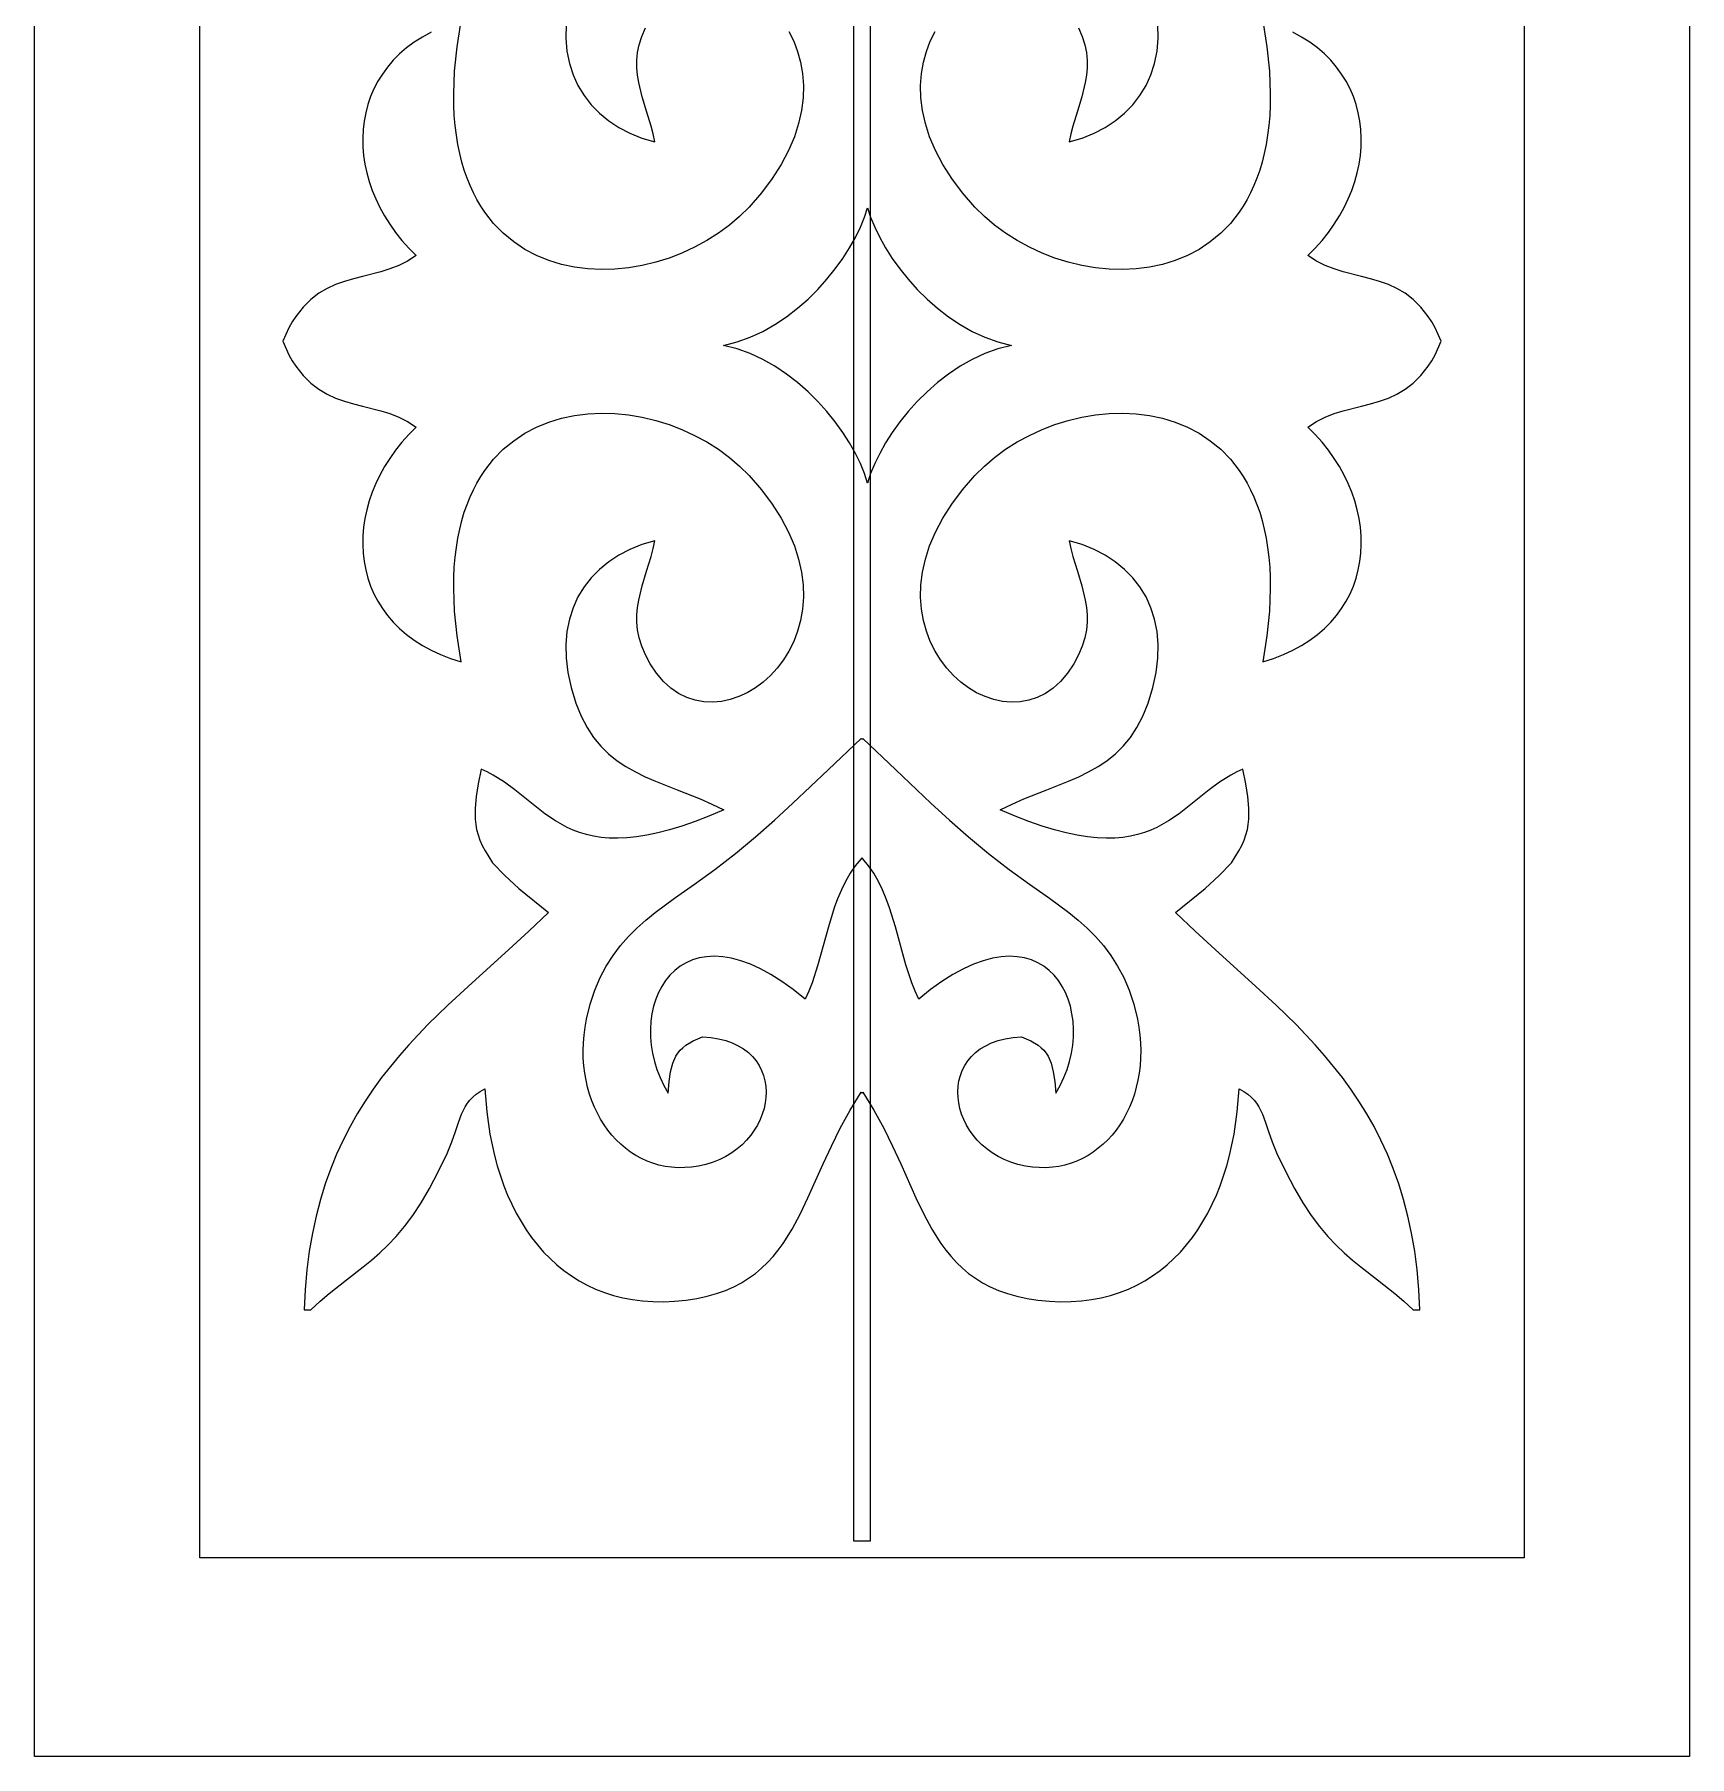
# Model space of a CAD drawing. Header units: metres. Extents: x -352 to 1414, y 67 to 1317.
# Drawn here: x 1277.3 to 1327.3, y 688.5 to 740.5 of the extents above; entities that cross this region are included whole.
import ezdxf

# ---------------------------------------------------------------- set-up
doc = ezdxf.new("R2010")
doc.units = ezdxf.units.M
doc.layers.add('Page1', color=7, linetype='CONTINUOUS')

msp = doc.modelspace()

# ---------------------------------------------------------------- linework, layer by layer
at = {"layer": 'Page1'}
for points in [[(1327.281707, 688.453816), (1277.281707, 688.453816), (1277.281707, 792.453816), (1327.281707, 792.453816), (1327.281707, 688.453816)], [(1282.281707, 764.453816), (1322.281707, 764.453816), (1322.281707, 694.453816), (1282.281707, 694.453816), (1282.281707, 764.453816)], [(1302.031707, 763.953816), (1302.531707, 763.953816), (1302.531707, 694.953816), (1302.031707, 694.953816), (1302.031707, 763.953816)], [(1289.266602, 740.518433), (1289.00061, 740.373535), (1288.753296, 740.215698), (1288.524536, 740.045654), (1288.314453, 739.864197), (1288.122681, 739.672058), (1287.949219, 739.46991), (1287.794067, 739.258606), (1287.656982, 739.038818), (1287.537964, 738.811218), (1287.437012, 738.57666), (1287.353882, 738.335876), (1287.288452, 738.089539), (1287.240845, 737.83844), (1287.210815, 737.583313), (1287.198242, 737.32489), (1287.203247, 737.063904), (1287.225464, 736.801086), (1287.265015, 736.537231), (1287.321655, 736.27301), (1287.395386, 736.009216), (1287.486084, 735.746582), (1287.593628, 735.485779), (1287.718018, 735.227661), (1287.859131, 734.972839), (1288.016846, 734.722168), (1288.191162, 734.476379), (1288.381836, 734.236145), (1288.588867, 734.002197), (1288.812134, 733.775391), (1288.812134, 733.775391), (1288.552246, 733.608948), (1288.286255, 733.476624), (1288.015625, 733.371277), (1287.741821, 733.285706), (1287.191406, 733.145081), (1286.917725, 733.075745), (1286.647217, 732.997437), (1286.381348, 732.903015), (1286.121704, 732.785278), (1285.869873, 732.637085), (1285.627319, 732.451233), (1285.395752, 732.220581), (1285.176514, 731.937866), (1285.072144, 731.77478), (1284.971313, 731.596008), (1284.781738, 731.187805), (1284.781738, 731.187805), (1284.971313, 730.779602), (1285.072144, 730.60083), (1285.176514, 730.437744), (1285.395752, 730.15509), (1285.627319, 729.924377), (1285.869873, 729.738525), (1286.121704, 729.590332), (1286.381348, 729.472656), (1286.647217, 729.378235), (1286.917725, 729.299927), (1287.191406, 729.23053), (1287.741821, 729.089966), (1288.015625, 729.004333), (1288.286255, 728.898987), (1288.552246, 728.766663), (1288.812134, 728.600281), (1288.812134, 728.600281), (1288.588867, 728.373413), (1288.381836, 728.139526), (1288.191162, 727.899292), (1288.016846, 727.653442), (1287.859131, 727.402771), (1287.718018, 727.14801), (1287.593628, 726.889832), (1287.486084, 726.629089), (1287.395386, 726.366394), (1287.321655, 726.1026), (1287.265015, 725.838379), (1287.225464, 725.574524), (1287.203247, 725.311707), (1287.198242, 725.05072), (1287.210815, 724.792297), (1287.240845, 724.53717), (1287.288452, 724.286072), (1287.353882, 724.039734), (1287.437012, 723.79895), (1287.537964, 723.564392), (1287.656982, 723.336853), (1287.794067, 723.117065), (1287.949219, 722.905701), (1288.122681, 722.703552), (1288.314453, 722.511414), (1288.524536, 722.329956), (1288.753296, 722.159912), (1289.00061, 722.002075), (1289.266602, 721.857178), (1289.55127, 721.725891), (1289.85498, 721.60907), (1290.17749, 721.507324), (1290.17749, 721.507324), (1290.051758, 722.295776), (1289.976318, 723.034851), (1289.94873, 723.725464), (1289.952148, 724.052979), (1289.966553, 724.368774), (1289.991577, 724.672913), (1290.0271, 724.965576), (1290.072754, 725.246887), (1290.128174, 725.516968), (1290.193115, 725.77594), (1290.267212, 726.023926), (1290.35022, 726.261047), (1290.441772, 726.487427), (1290.541504, 726.703186), (1290.649292, 726.908447), (1290.764648, 727.103333), (1290.887451, 727.287964), (1291.017212, 727.462463), (1291.153687, 727.626953), (1291.445557, 727.926453), (1291.76062, 728.187439), (1292.096313, 728.410828), (1292.450317, 728.597717), (1292.82019, 728.748962), (1293.203247, 728.865662), (1293.597168, 728.94873), (1293.999512, 728.999207), (1294.407837, 729.018066), (1294.81958, 729.006287), (1295.2323, 728.964783), (1295.643555, 728.894653), (1296.050903, 728.796814), (1296.451782, 728.672302), (1296.843872, 728.522095), (1297.224609, 728.347107), (1297.591431, 728.148376), (1297.942139, 727.926941), (1298.274048, 727.683716), (1298.584839, 727.419678), (1298.871948, 727.135864), (1298.871948, 727.135864), (1299.24939, 726.70343), (1299.572266, 726.273865), (1299.84314, 725.848511), (1300.064331, 725.42865), (1300.238403, 725.015686), (1300.367554, 724.611023), (1300.454224, 724.215942), (1300.500977, 723.831909), (1300.510132, 723.460205), (1300.484131, 723.102173), (1300.425293, 722.759277), (1300.33606, 722.4328), (1300.218872, 722.124084), (1300.076172, 721.834534), (1299.910278, 721.565552), (1299.723633, 721.31842), (1299.518677, 721.094482), (1299.297729, 720.895203), (1299.063354, 720.721863), (1298.817749, 720.575867), (1298.563599, 720.458557), (1298.302979, 720.371277), (1298.038574, 720.31543), (1297.772705, 720.292358), (1297.50769, 720.303406), (1297.245972, 720.349915), (1296.990112, 720.433289), (1296.74231, 720.554932), (1296.505127, 720.716125), (1296.280884, 720.918213), (1296.072021, 721.162659), (1295.880859, 721.450684), (1295.880859, 721.450684), (1295.737427, 721.721741), (1295.628906, 721.981262), (1295.552246, 722.230652), (1295.504272, 722.471313), (1295.481812, 722.704529), (1295.481812, 722.931702), (1295.500977, 723.154175), (1295.536133, 723.373291), (1295.642334, 723.806946), (1295.775146, 724.243347), (1295.909424, 724.693481), (1295.969116, 724.927063), (1296.019897, 725.168091), (1296.019897, 725.168091), (1295.634399, 725.049927), (1295.273071, 724.903442), (1294.9375, 724.729248), (1294.62915, 724.528198), (1294.349854, 724.300781), (1294.100952, 724.047913), (1293.884277, 723.770081), (1293.701172, 723.46814), (1293.553345, 723.142639), (1293.442505, 722.794434), (1293.369995, 722.424072), (1293.337524, 722.032349), (1293.346802, 721.619873), (1293.39917, 721.187439), (1293.496338, 720.735596), (1293.640015, 720.265198), (1293.640015, 720.265198), (1293.796631, 719.873535), (1293.974854, 719.528564), (1294.173706, 719.225708), (1294.391968, 718.96051), (1294.62854, 718.728271), (1294.88208, 718.524475), (1295.151733, 718.344482), (1295.436035, 718.183777), (1295.734009, 718.037781), (1296.044556, 717.901855), (1296.698364, 717.64209), (1297.388428, 717.367798), (1297.744141, 717.213806), (1298.105469, 717.042419), (1298.105469, 717.042419), (1297.658691, 716.851563), (1297.237427, 716.687195), (1296.840332, 716.548157), (1296.466431, 716.433228), (1296.114502, 716.341309), (1295.783447, 716.271179), (1295.472168, 716.22168), (1295.179443, 716.19165), (1294.904175, 716.179993), (1294.645142, 716.185364), (1294.401367, 716.206726), (1294.171631, 716.24292), (1293.954834, 716.292664), (1293.749756, 716.354919), (1293.55542, 716.428406), (1293.370483, 716.512024), (1293.024536, 716.704956), (1292.703003, 716.924255), (1292.396606, 717.160583), (1292.096436, 717.404663), (1291.793335, 717.647034), (1291.478027, 717.878418), (1291.141724, 718.089355), (1290.962769, 718.184326), (1290.775146, 718.27063), (1290.775146, 718.27063), (1290.690674, 717.828735), (1290.627319, 717.438293), (1290.592773, 717.086243), (1290.594727, 716.75946), (1290.611816, 716.601501), (1290.640869, 716.444946), (1290.682983, 716.288208), (1290.738892, 716.129578), (1290.809814, 715.967529), (1290.896484, 715.800354), (1291.121216, 715.444153), (1291.121216, 715.444153), (1291.49585, 715.061096), (1291.915649, 714.66095), (1291.915649, 714.66095), (1292.807983, 713.943481), (1292.807983, 713.943481), (1292.218384, 713.374939), (1291.612183, 712.818237), (1290.379639, 711.709534), (1289.767456, 711.142151), (1289.167725, 710.555725), (1288.587524, 709.942566), (1288.307007, 709.623535), (1288.034058, 709.294983), (1287.769653, 708.955872), (1287.514648, 708.605225), (1287.269897, 708.242126), (1287.036255, 707.86554), (1286.814819, 707.474609), (1286.606323, 707.068298), (1286.411621, 706.645691), (1286.231812, 706.20575), (1286.067627, 705.747559), (1285.920044, 705.270142), (1285.789917, 704.772522), (1285.678223, 704.253723), (1285.585815, 703.71283), (1285.51355, 703.148865), (1285.46228, 702.560852), (1285.433105, 701.947815), (1285.433105, 701.947815), (1285.632568, 701.947815), (1285.632568, 701.947815), (1285.910034, 702.206238), (1286.18103, 702.438843), (1286.706299, 702.853027), (1287.215332, 703.242859), (1287.465698, 703.445068), (1287.7146, 703.660889), (1287.962646, 703.896973), (1288.210815, 704.15979), (1288.459961, 704.455994), (1288.710693, 704.792114), (1288.964111, 705.174683), (1289.220947, 705.610352), (1289.481934, 706.105713), (1289.748169, 706.667175), (1289.748169, 706.667175), (1289.889893, 707.012634), (1289.998657, 707.323669), (1290.091064, 707.602905), (1290.183716, 707.853027), (1290.293213, 708.076782), (1290.359497, 708.179626), (1290.436279, 708.276855), (1290.525635, 708.368835), (1290.629517, 708.455872), (1290.750122, 708.538391), (1290.889526, 708.616638), (1290.889526, 708.616638), (1290.945068, 707.919617), (1291.041748, 707.246765), (1291.105469, 706.92041), (1291.179565, 706.601318), (1291.263794, 706.289917), (1291.358154, 705.986633), (1291.462769, 705.691772), (1291.577515, 705.405884), (1291.702393, 705.129333), (1291.83728, 704.862488), (1291.9823, 704.605774), (1292.137451, 704.359619), (1292.30249, 704.124451), (1292.477539, 703.900635), (1292.662598, 703.688599), (1292.857544, 703.488831), (1293.062378, 703.301575), (1293.277222, 703.127441), (1293.501831, 702.966675), (1293.736328, 702.819763), (1293.980591, 702.687073), (1294.234619, 702.569092), (1294.498535, 702.466187), (1294.772095, 702.378723), (1295.05542, 702.30719), (1295.348389, 702.251953), (1295.651123, 702.213501), (1295.963379, 702.192078), (1296.285278, 702.188232), (1296.616821, 702.202393), (1296.616821, 702.202393), (1296.967041, 702.235779), (1297.295044, 702.285522), (1297.601807, 702.351074), (1297.88855, 702.431885), (1298.156372, 702.527344), (1298.406372, 702.636841), (1298.639526, 702.759827), (1298.857056, 702.895691), (1299.060181, 703.043884), (1299.249756, 703.203796), (1299.427002, 703.374817), (1299.59314, 703.556458), (1299.749023, 703.748108), (1299.895996, 703.949097), (1300.167358, 704.377014), (1300.415771, 704.835571), (1300.650391, 705.320129), (1301.113159, 706.34845), (1301.359009, 706.882935), (1301.626221, 707.424805), (1301.923828, 707.96936), (1302.260498, 708.511963), (1302.260498, 708.511963), (1302.281738, 708.480652), (1302.302979, 708.511963), (1302.302979, 708.511963), (1302.639648, 707.96936), (1302.937134, 707.424805), (1303.204468, 706.882935), (1303.450317, 706.34845), (1303.912964, 705.320129), (1304.147583, 704.835571), (1304.396118, 704.377014), (1304.667358, 703.949097), (1304.814331, 703.748108), (1304.970337, 703.556458), (1305.136353, 703.374817), (1305.313599, 703.203796), (1305.503296, 703.043884), (1305.706299, 702.895691), (1305.923828, 702.759827), (1306.157104, 702.636841), (1306.406982, 702.527344), (1306.674805, 702.431885), (1306.961548, 702.351074), (1307.268433, 702.285522), (1307.596436, 702.235779), (1307.946655, 702.202393), (1307.946655, 702.202393), (1308.278198, 702.188232), (1308.600098, 702.192078), (1308.912354, 702.213501), (1309.214966, 702.251953), (1309.508057, 702.30719), (1309.79126, 702.378723), (1310.064941, 702.466187), (1310.328735, 702.569092), (1310.582764, 702.687073), (1310.827148, 702.819763), (1311.061646, 702.966675), (1311.286255, 703.127441), (1311.500977, 703.301575), (1311.705933, 703.488831), (1311.900879, 703.688599), (1312.085938, 703.900635), (1312.260986, 704.124451), (1312.426025, 704.359619), (1312.581055, 704.605774), (1312.726074, 704.862488), (1312.861084, 705.129333), (1312.98584, 705.405884), (1313.100586, 705.691772), (1313.2052, 705.986633), (1313.299683, 706.289917), (1313.383911, 706.601318), (1313.457886, 706.92041), (1313.521729, 707.246765), (1313.618408, 707.919617), (1313.673828, 708.616638), (1313.673828, 708.616638), (1313.813232, 708.538391), (1313.93396, 708.455872), (1314.037842, 708.368835), (1314.127197, 708.276855), (1314.203979, 708.179626), (1314.270264, 708.076782), (1314.379761, 707.853027), (1314.472412, 707.602905), (1314.564819, 707.323669), (1314.673584, 707.012634), (1314.815308, 706.667175), (1314.815308, 706.667175), (1315.081421, 706.105713), (1315.342529, 705.610352), (1315.599243, 705.174683), (1315.852661, 704.792114), (1316.103516, 704.455994), (1316.352539, 704.15979), (1316.600708, 703.896973), (1316.848877, 703.660889), (1317.097656, 703.445068), (1317.348145, 703.242859), (1317.857056, 702.853027), (1318.382446, 702.438843), (1318.65332, 702.206238), (1318.930786, 701.947815), (1318.930786, 701.947815), (1319.130371, 701.947815), (1319.130371, 701.947815), (1319.101074, 702.560852), (1319.049927, 703.148865), (1318.977661, 703.71283), (1318.885132, 704.253723), (1318.773438, 704.772522), (1318.643311, 705.270142), (1318.495728, 705.747559), (1318.331543, 706.20575), (1318.151733, 706.645691), (1317.957153, 707.068298), (1317.748657, 707.474609), (1317.5271, 707.86554), (1317.293579, 708.242126), (1317.048828, 708.605225), (1316.793701, 708.955872), (1316.529297, 709.294983), (1316.256348, 709.623535), (1315.97583, 709.942566), (1315.39563, 710.555725), (1314.795898, 711.142151), (1314.183838, 711.709534), (1312.951172, 712.818237), (1312.345093, 713.374939), (1311.755371, 713.943481), (1311.755371, 713.943481), (1312.647827, 714.66095), (1312.647827, 714.66095), (1313.067505, 715.061096), (1313.442139, 715.444153), (1313.442139, 715.444153), (1313.666992, 715.800354), (1313.753662, 715.967529), (1313.824463, 716.129578), (1313.880493, 716.288208), (1313.922485, 716.444946), (1313.951538, 716.601501), (1313.968628, 716.75946), (1313.970703, 717.086243), (1313.936157, 717.438293), (1313.872803, 717.828735), (1313.78833, 718.27063), (1313.78833, 718.27063), (1313.600586, 718.184326), (1313.421753, 718.089355), (1313.085327, 717.878418), (1312.770142, 717.647034), (1312.467041, 717.404663), (1312.166748, 717.160583), (1311.860474, 716.924255), (1311.538818, 716.704956), (1311.192993, 716.512024), (1311.008057, 716.428406), (1310.813599, 716.354919), (1310.608521, 716.292664), (1310.391724, 716.24292), (1310.161987, 716.206726), (1309.918213, 716.185364), (1309.659302, 716.179993), (1309.384033, 716.19165), (1309.091309, 716.22168), (1308.779907, 716.271179), (1308.448975, 716.341309), (1308.097046, 716.433228), (1307.723145, 716.548157), (1307.32605, 716.687195), (1306.904663, 716.851563), (1306.458008, 717.042419), (1306.458008, 717.042419), (1306.819214, 717.213806), (1307.174927, 717.367798), (1307.86499, 717.64209), (1308.518921, 717.901855), (1308.829346, 718.037781), (1309.127441, 718.183777), (1309.411743, 718.344482), (1309.681274, 718.524475), (1309.934937, 718.728271), (1310.171387, 718.96051), (1310.389648, 719.225708), (1310.588501, 719.528564), (1310.766846, 719.873535), (1310.923462, 720.265198), (1310.923462, 720.265198), (1311.067017, 720.735596), (1311.164307, 721.187439), (1311.216675, 721.619873), (1311.22583, 722.032349), (1311.193359, 722.424072), (1311.120972, 722.794434), (1311.01001, 723.142639), (1310.862183, 723.46814), (1310.679199, 723.770081), (1310.462402, 724.047913), (1310.213623, 724.300781), (1309.934204, 724.528198), (1309.625977, 724.729248), (1309.290405, 724.903442), (1308.929077, 725.049927), (1308.543579, 725.168091), (1308.543579, 725.168091), (1308.594238, 724.927063), (1308.654053, 724.693481), (1308.788208, 724.243347), (1308.921021, 723.806946), (1309.027222, 723.373291), (1309.0625, 723.154175), (1309.081665, 722.931702), (1309.081543, 722.704529), (1309.059082, 722.471313), (1309.011108, 722.230652), (1308.934448, 721.981262), (1308.825928, 721.721741), (1308.682495, 721.450684), (1308.682495, 721.450684), (1308.491455, 721.162659), (1308.282593, 720.918213), (1308.05835, 720.716125), (1307.821045, 720.554932), (1307.573364, 720.433289), (1307.317383, 720.349915), (1307.055786, 720.303406), (1306.790771, 720.292358), (1306.52478, 720.31543), (1306.260376, 720.371277), (1305.999878, 720.458557), (1305.745605, 720.575867), (1305.500122, 720.721863), (1305.265625, 720.895203), (1305.0448, 721.094482), (1304.839722, 721.31842), (1304.653076, 721.565552), (1304.487305, 721.834534), (1304.344482, 722.124084), (1304.227295, 722.4328), (1304.138184, 722.759277), (1304.079346, 723.102173), (1304.053223, 723.460205), (1304.062378, 723.831909), (1304.109131, 724.215942), (1304.195923, 724.611023), (1304.325073, 725.015686), (1304.499023, 725.42865), (1304.720337, 725.848511), (1304.991211, 726.273865), (1305.314087, 726.70343), (1305.691406, 727.135864), (1305.691406, 727.135864), (1305.978516, 727.419678), (1306.289307, 727.683716), (1306.621216, 727.926941), (1306.971924, 728.148376), (1307.338867, 728.347107), (1307.719604, 728.522095), (1308.111694, 728.672302), (1308.512573, 728.796814), (1308.919922, 728.894653), (1309.331177, 728.964783), (1309.743896, 729.006287), (1310.15564, 729.018066), (1310.563843, 728.999207), (1310.966187, 728.94873), (1311.360107, 728.865662), (1311.743286, 728.748962), (1312.113037, 728.597717), (1312.467041, 728.410828), (1312.802856, 728.187439), (1313.11792, 727.926453), (1313.40979, 727.626953), (1313.546265, 727.462463), (1313.676025, 727.287964), (1313.798706, 727.103333), (1313.914063, 726.908447), (1314.021851, 726.703186), (1314.121704, 726.487427), (1314.213257, 726.261047), (1314.296143, 726.023926), (1314.370239, 725.77594), (1314.435181, 725.516968), (1314.490601, 725.246887), (1314.536255, 724.965576), (1314.571777, 724.672913), (1314.596924, 724.368774), (1314.611328, 724.052979), (1314.614624, 723.725464), (1314.587036, 723.034851), (1314.511597, 722.295776), (1314.385864, 721.507324), (1314.385864, 721.507324), (1314.708496, 721.60907), (1315.012085, 721.725891), (1315.296875, 721.857178), (1315.562866, 722.002075), (1315.810181, 722.159912), (1316.038818, 722.329956), (1316.249023, 722.511414), (1316.440796, 722.703552), (1316.614258, 722.905701), (1316.769409, 723.117065), (1316.906494, 723.336853), (1317.025391, 723.564392), (1317.126465, 723.79895), (1317.209595, 724.039734), (1317.274902, 724.286072), (1317.32251, 724.53717), (1317.352661, 724.792297), (1317.365112, 725.05072), (1317.360229, 725.311707), (1317.337891, 725.574524), (1317.298462, 725.838379), (1317.241821, 726.1026), (1317.168091, 726.366394), (1317.077393, 726.629089), (1316.969727, 726.889832), (1316.845337, 727.14801), (1316.704224, 727.402771), (1316.546509, 727.653442), (1316.372314, 727.899292), (1316.181641, 728.139526), (1315.974609, 728.373413), (1315.751221, 728.600281), (1315.751221, 728.600281), (1316.011108, 728.766663), (1316.2771, 728.898987), (1316.547852, 729.004333), (1316.821533, 729.089966), (1317.37207, 729.23053), (1317.645752, 729.299927), (1317.91626, 729.378235), (1318.182129, 729.472656), (1318.441772, 729.590332), (1318.693604, 729.738525), (1318.936035, 729.924377), (1319.167725, 730.15509), (1319.386841, 730.437744), (1319.491333, 730.60083), (1319.592041, 730.779602), (1319.781738, 731.187805)], [(1300.076172, 740.541077), (1300.218872, 740.251526), (1300.33606, 739.942871), (1300.425293, 739.616333), (1300.484131, 739.273438), (1300.510132, 738.915466), (1300.500977, 738.543701), (1300.454224, 738.159668), (1300.367554, 737.764648), (1300.238403, 737.359924), (1300.064331, 736.947021), (1299.84314, 736.527161), (1299.572266, 736.101746), (1299.24939, 735.67218), (1298.871948, 735.239807), (1298.871948, 735.239807), (1298.584839, 734.955994), (1298.274048, 734.691956), (1297.942139, 734.44873), (1297.591431, 734.227234), (1297.224609, 734.028503), (1296.843872, 733.853577), (1296.451782, 733.703308), (1296.050903, 733.578796), (1295.643555, 733.480957), (1295.2323, 733.410828), (1294.81958, 733.369385), (1294.407837, 733.357544), (1293.999512, 733.376404), (1293.597168, 733.42688), (1293.203247, 733.509949), (1292.82019, 733.626648), (1292.450317, 733.777954), (1292.096313, 733.964783), (1291.76062, 734.188232), (1291.445557, 734.449158), (1291.153687, 734.748657), (1291.017212, 734.913147), (1290.887451, 735.087646), (1290.764648, 735.272339), (1290.649292, 735.467224), (1290.541504, 735.672424), (1290.441772, 735.888184), (1290.35022, 736.114563), (1290.267212, 736.351685), (1290.193115, 736.59967), (1290.128174, 736.858643), (1290.072754, 737.128723), (1290.0271, 737.410034), (1289.991577, 737.702698), (1289.966553, 738.006897), (1289.952148, 738.322632), (1289.94873, 738.650146), (1289.976318, 739.34082), (1290.051758, 740.079895), (1290.17749, 740.868286)], [(1293.346802, 740.755737), (1293.337524, 740.343323), (1293.369995, 739.951538), (1293.442505, 739.581238), (1293.553345, 739.232971), (1293.701172, 738.907532), (1293.884277, 738.60553), (1294.100952, 738.327759), (1294.349854, 738.074829), (1294.62915, 737.847473), (1294.9375, 737.646362), (1295.273071, 737.472229), (1295.634399, 737.325684), (1296.019897, 737.20752), (1296.019897, 737.20752), (1295.969116, 737.448608), (1295.909424, 737.682129), (1295.775146, 738.132263), (1295.642334, 738.568726), (1295.536133, 739.002319), (1295.500977, 739.221436), (1295.481812, 739.443909), (1295.481812, 739.671082), (1295.504272, 739.904358), (1295.552246, 740.144958), (1295.628906, 740.394409), (1295.737427, 740.653931)], [(1314.385864, 740.868286), (1314.511597, 740.079895), (1314.587036, 739.34082), (1314.614624, 738.650146), (1314.611328, 738.322632), (1314.596924, 738.006897), (1314.571777, 737.702698), (1314.536255, 737.410034), (1314.490601, 737.128723), (1314.435181, 736.858643), (1314.370239, 736.59967), (1314.296143, 736.351685), (1314.213257, 736.114563), (1314.121704, 735.888184), (1314.021851, 735.672424), (1313.914063, 735.467224), (1313.798706, 735.272339), (1313.676025, 735.087646), (1313.546265, 734.913147), (1313.40979, 734.748657), (1313.11792, 734.449158), (1312.802856, 734.188232), (1312.467041, 733.964783), (1312.113037, 733.777954), (1311.743286, 733.626648), (1311.360107, 733.509949), (1310.966187, 733.42688), (1310.563843, 733.376404), (1310.15564, 733.357544), (1309.743896, 733.369385), (1309.331177, 733.410828), (1308.919922, 733.480957), (1308.512573, 733.578796), (1308.111694, 733.703308), (1307.719604, 733.853577), (1307.338867, 734.028503), (1306.971924, 734.227234), (1306.621216, 734.44873), (1306.289307, 734.691956), (1305.978516, 734.955994), (1305.691406, 735.239807), (1305.691406, 735.239807), (1305.314087, 735.67218), (1304.991211, 736.101746), (1304.720337, 736.527161), (1304.499023, 736.947021), (1304.325073, 737.359924), (1304.195923, 737.764648), (1304.109131, 738.159668), (1304.062378, 738.543701), (1304.053223, 738.915466), (1304.079346, 739.273438), (1304.138184, 739.616333), (1304.227295, 739.942871), (1304.344482, 740.251526), (1304.487305, 740.541077)], [(1308.825928, 740.653931), (1308.934448, 740.394409), (1309.011108, 740.144958), (1309.059082, 739.904358), (1309.081543, 739.671082), (1309.081665, 739.443909), (1309.0625, 739.221436), (1309.027222, 739.002319), (1308.921021, 738.568726), (1308.788208, 738.132263), (1308.654053, 737.682129), (1308.594238, 737.448608), (1308.543579, 737.20752), (1308.543579, 737.20752), (1308.929077, 737.325684), (1309.290405, 737.472229), (1309.625977, 737.646362), (1309.934204, 737.847473), (1310.213623, 738.074829), (1310.462402, 738.327759), (1310.679199, 738.60553), (1310.862183, 738.907532), (1311.01001, 739.232971), (1311.120972, 739.581238), (1311.193359, 739.951538), (1311.22583, 740.343323), (1311.216675, 740.755737)], [(1319.781738, 731.187805), (1319.592041, 731.596008), (1319.491333, 731.77478), (1319.386841, 731.937866), (1319.167725, 732.220581), (1318.936035, 732.451233), (1318.693604, 732.637085), (1318.441772, 732.785278), (1318.182129, 732.903015), (1317.91626, 732.997437), (1317.645752, 733.075745), (1317.37207, 733.145081), (1316.821533, 733.285706), (1316.547852, 733.371277), (1316.2771, 733.476624), (1316.011108, 733.608948), (1315.751221, 733.775391), (1315.751221, 733.775391), (1315.974609, 734.002197), (1316.181641, 734.236145), (1316.372314, 734.476379), (1316.546509, 734.722168), (1316.704224, 734.972839), (1316.845337, 735.227661), (1316.969727, 735.485779), (1317.077393, 735.746582), (1317.168091, 736.009216), (1317.241821, 736.27301), (1317.298462, 736.537231), (1317.337891, 736.801086), (1317.360229, 737.063904), (1317.365112, 737.32489), (1317.352661, 737.583313), (1317.32251, 737.83844), (1317.274902, 738.089539), (1317.209595, 738.335876), (1317.126465, 738.57666), (1317.025391, 738.811218), (1316.906494, 739.038818), (1316.769409, 739.258606), (1316.614258, 739.46991), (1316.440796, 739.672058), (1316.249023, 739.864197), (1316.038818, 740.045654), (1315.810181, 740.215698), (1315.562866, 740.373535), (1315.296875, 740.518433)], [(1302.448242, 735.21991), (1302.541992, 734.934387), (1302.665039, 734.635071), (1302.816162, 734.325745), (1302.994141, 734.009949), (1303.197754, 733.691467), (1303.425903, 733.373962), (1303.67749, 733.061096), (1303.951172, 732.756653), (1304.24585, 732.464233), (1304.560303, 732.187561), (1304.893433, 731.930298), (1305.244019, 731.696106), (1305.610718, 731.48877), (1305.992554, 731.311951), (1306.388306, 731.169312), (1306.796753, 731.064514), (1306.796753, 731.064514), (1306.388306, 730.959717), (1305.992554, 730.817017), (1305.610718, 730.640198), (1305.244019, 730.432861), (1304.893433, 730.19873), (1304.560303, 729.941467), (1304.24585, 729.664734), (1303.951172, 729.372314), (1303.67749, 729.067871), (1303.425903, 728.755005), (1303.197754, 728.4375), (1302.994141, 728.119019), (1302.816162, 727.803284), (1302.665039, 727.493896), (1302.541992, 727.19458), (1302.448242, 726.909058), (1302.448242, 726.909058), (1302.354492, 727.19458), (1302.231445, 727.493896), (1302.080322, 727.803284), (1301.902344, 728.119019), (1301.69873, 728.4375), (1301.470459, 728.755005), (1301.218994, 729.067871), (1300.94519, 729.372314), (1300.650513, 729.664734), (1300.33606, 729.941467), (1300.003052, 730.19873), (1299.652466, 730.432861), (1299.285767, 730.640198), (1298.903931, 730.817017), (1298.508179, 730.959717), (1298.099731, 731.064514), (1298.099731, 731.064514), (1298.508179, 731.169312), (1298.903931, 731.311951), (1299.285767, 731.48877), (1299.652466, 731.696106), (1300.003052, 731.930298), (1300.33606, 732.187561), (1300.650513, 732.464233), (1300.94519, 732.756653), (1301.218994, 733.061096), (1301.470459, 733.373962), (1301.69873, 733.691467), (1301.902344, 734.009949), (1302.080322, 734.325745), (1302.231445, 734.635071), (1302.354492, 734.934387), (1302.448242, 735.21991)], [(1300.561646, 711.32605), (1300.206299, 711.611938), (1299.863159, 711.858704), (1299.532471, 712.067993), (1299.2146, 712.24115), (1298.90979, 712.379761), (1298.618164, 712.485229), (1298.339844, 712.559143), (1298.075317, 712.602905), (1297.824707, 712.618042), (1297.588135, 712.606018), (1297.366089, 712.568298), (1297.158447, 712.50647), (1296.965698, 712.421936), (1296.788086, 712.316162), (1296.625732, 712.190674), (1296.47876, 712.046997), (1296.347656, 711.886597), (1296.232544, 711.710876), (1296.133545, 711.521423), (1296.051025, 711.319702), (1295.985229, 711.107178), (1295.936279, 710.885376), (1295.904419, 710.655701), (1295.890015, 710.419739), (1295.893066, 710.178955), (1295.914063, 709.934753), (1295.953003, 709.688721), (1296.010254, 709.442322), (1296.08606, 709.197021), (1296.180542, 708.954285), (1296.293945, 708.715698), (1296.426636, 708.482605), (1296.426636, 708.482605), (1296.456787, 708.835022), (1296.5, 709.134216), (1296.563843, 709.386841), (1296.656128, 709.599609), (1296.715332, 709.693176), (1296.784424, 709.779297), (1296.86438, 709.858826), (1296.956299, 709.932556), (1297.179443, 710.066162), (1297.461548, 710.186707), (1297.461548, 710.186707), (1297.715332, 710.166016), (1297.950195, 710.127625), (1298.166382, 710.072693), (1298.364136, 710.002319), (1298.543579, 709.917603), (1298.704956, 709.819763), (1298.848633, 709.709778), (1298.974731, 709.588806), (1299.083496, 709.457947), (1299.175171, 709.318359), (1299.25, 709.171082), (1299.308228, 709.017334), (1299.349976, 708.858154), (1299.375732, 708.694641), (1299.385498, 708.527954), (1299.379639, 708.359192), (1299.358276, 708.189392), (1299.321655, 708.019836), (1299.270142, 707.85144), (1299.203857, 707.685486), (1299.123047, 707.522949), (1299.027954, 707.365051), (1298.918823, 707.21283), (1298.795898, 707.067444), (1298.659424, 706.929932), (1298.509521, 706.801514), (1298.346558, 706.683228), (1298.170776, 706.576233), (1297.982178, 706.481628), (1297.781372, 706.400452), (1297.568237, 706.333923), (1297.343262, 706.283081), (1297.343262, 706.283081), (1297.133789, 706.251892), (1296.928101, 706.235901), (1296.72644, 706.23468), (1296.529053, 706.247864), (1296.336182, 706.275024), (1296.148315, 706.315674), (1295.965576, 706.369385), (1295.788452, 706.435791), (1295.616943, 706.514465), (1295.45166, 706.604919), (1295.292725, 706.706787), (1295.140503, 706.819641), (1294.995361, 706.942993), (1294.857422, 707.076538), (1294.727051, 707.219666), (1294.604492, 707.372131), (1294.490234, 707.533447), (1294.384399, 707.703125), (1294.287354, 707.880798), (1294.199341, 708.06604), (1294.120728, 708.258423), (1294.051758, 708.45752), (1293.992798, 708.662903), (1293.944092, 708.874146), (1293.906006, 709.09082), (1293.878662, 709.3125), (1293.862549, 709.538757), (1293.85791, 709.769165), (1293.86499, 710.003296), (1293.884033, 710.240723), (1293.915527, 710.481079), (1293.959717, 710.723877), (1293.959717, 710.723877), (1294.071411, 711.177185), (1294.209473, 711.592712), (1294.371704, 711.973633), (1294.556396, 712.323181), (1294.761597, 712.644592), (1294.985474, 712.940979), (1295.226196, 713.215698), (1295.481812, 713.471863), (1295.750488, 713.712769), (1296.030273, 713.941589), (1296.615967, 714.375916), (1297.223755, 714.800537), (1297.838745, 715.241211), (1297.838745, 715.241211), (1298.460571, 715.723511), (1299.060059, 716.222046), (1299.638306, 716.730286), (1300.196777, 717.241943), (1301.258911, 718.249634), (1302.256592, 719.193604), (1302.256592, 719.193604), (1302.28064, 719.176086), (1302.304688, 719.193604), (1302.304688, 719.193604), (1303.302368, 718.249634), (1304.364502, 717.241943), (1304.922974, 716.730286), (1305.501343, 716.222046), (1306.100708, 715.723511), (1306.722534, 715.241211), (1306.722534, 715.241211), (1307.337524, 714.800537), (1307.945435, 714.375916), (1308.531006, 713.941589), (1308.810913, 713.712769), (1309.079468, 713.471863), (1309.335083, 713.215698), (1309.575806, 712.940979), (1309.799683, 712.644592), (1310.004883, 712.323181), (1310.189575, 711.973633), (1310.351929, 711.592712), (1310.489868, 711.177185), (1310.601685, 710.723877), (1310.601685, 710.723877), (1310.645752, 710.481079), (1310.677246, 710.240723), (1310.696411, 710.003296), (1310.703491, 709.769165), (1310.69873, 709.538757), (1310.682617, 709.3125), (1310.655396, 709.09082), (1310.617188, 708.874146), (1310.568481, 708.662903), (1310.509521, 708.45752), (1310.440552, 708.258423), (1310.361938, 708.06604), (1310.274048, 707.880798), (1310.17688, 707.703125), (1310.071167, 707.533447), (1309.956787, 707.372131), (1309.834351, 707.219666), (1309.703979, 707.076538), (1309.56604, 706.942993), (1309.420776, 706.819641), (1309.268555, 706.706787), (1309.109619, 706.604919), (1308.944336, 706.514465), (1308.772949, 706.435791), (1308.595703, 706.369385), (1308.412964, 706.315674), (1308.225098, 706.275024), (1308.032349, 706.247864), (1307.834961, 706.23468), (1307.633179, 706.235901), (1307.42749, 706.251892), (1307.218018, 706.283081), (1307.218018, 706.283081), (1306.993042, 706.333923), (1306.779907, 706.400452), (1306.579102, 706.481628), (1306.390625, 706.576233), (1306.214722, 706.683228), (1306.051758, 706.801514), (1305.901978, 706.929932), (1305.765381, 707.067444), (1305.642456, 707.21283), (1305.533325, 707.365051), (1305.438232, 707.522949), (1305.357422, 707.685486), (1305.291138, 707.85144), (1305.239624, 708.019836), (1305.203125, 708.189392), (1305.181763, 708.359192), (1305.175781, 708.527954), (1305.185547, 708.694641), (1305.211304, 708.858154), (1305.253174, 709.017334), (1305.311401, 709.171082), (1305.38623, 709.318359), (1305.477905, 709.457947), (1305.58667, 709.588806), (1305.712769, 709.709778), (1305.856323, 709.819763), (1306.017822, 709.917603), (1306.197144, 710.002319), (1306.394897, 710.072693), (1306.611084, 710.127625), (1306.845947, 710.166016), (1307.099731, 710.186707), (1307.099731, 710.186707), (1307.381836, 710.066162), (1307.60498, 709.932556), (1307.696899, 709.858826), (1307.776855, 709.779297), (1307.845947, 709.693176), (1307.905151, 709.599609), (1307.997437, 709.386841), (1308.061401, 709.134216), (1308.104492, 708.835022), (1308.134644, 708.482605), (1308.134644, 708.482605), (1308.267334, 708.715698), (1308.380859, 708.954285), (1308.475342, 709.197021), (1308.551025, 709.442322), (1308.608276, 709.688721), (1308.647339, 709.934753), (1308.668213, 710.178955), (1308.671387, 710.419739), (1308.65686, 710.655701), (1308.625, 710.885376), (1308.57605, 711.107178), (1308.510254, 711.319702), (1308.427734, 711.521423), (1308.328735, 711.710876), (1308.213623, 711.886597), (1308.08252, 712.046997), (1307.935669, 712.190674), (1307.773193, 712.316162), (1307.595581, 712.421936), (1307.402832, 712.50647), (1307.195313, 712.568298), (1306.973145, 712.606018), (1306.736572, 712.618042), (1306.485962, 712.602905), (1306.221436, 712.559143), (1305.943237, 712.485229), (1305.651489, 712.379761), (1305.34668, 712.24115), (1305.028809, 712.067993), (1304.698242, 711.858704), (1304.355103, 711.611938), (1303.999634, 711.32605), (1303.999634, 711.32605), (1303.888184, 711.564209), (1303.78772, 711.816895), (1303.61084, 712.356201), (1303.292358, 713.505371), (1303.115479, 714.07782), (1303.015137, 714.355286), (1302.903687, 714.623779), (1302.779175, 714.881042), (1302.639282, 715.124634), (1302.481812, 715.352295), (1302.304688, 715.561584), (1302.304688, 715.561584), (1302.28064, 715.587158), (1302.256592, 715.561584), (1302.256592, 715.561584), (1302.079468, 715.352295), (1301.921997, 715.124634), (1301.782104, 714.881042), (1301.657593, 714.623779), (1301.546265, 714.355286), (1301.445801, 714.07782), (1301.268921, 713.505371), (1300.950439, 712.356201), (1300.77356, 711.816895), (1300.673096, 711.564209), (1300.561646, 711.32605)]]:
    msp.add_lwpolyline(points, dxfattribs=at)

doc.saveas('drawing.dxf')
